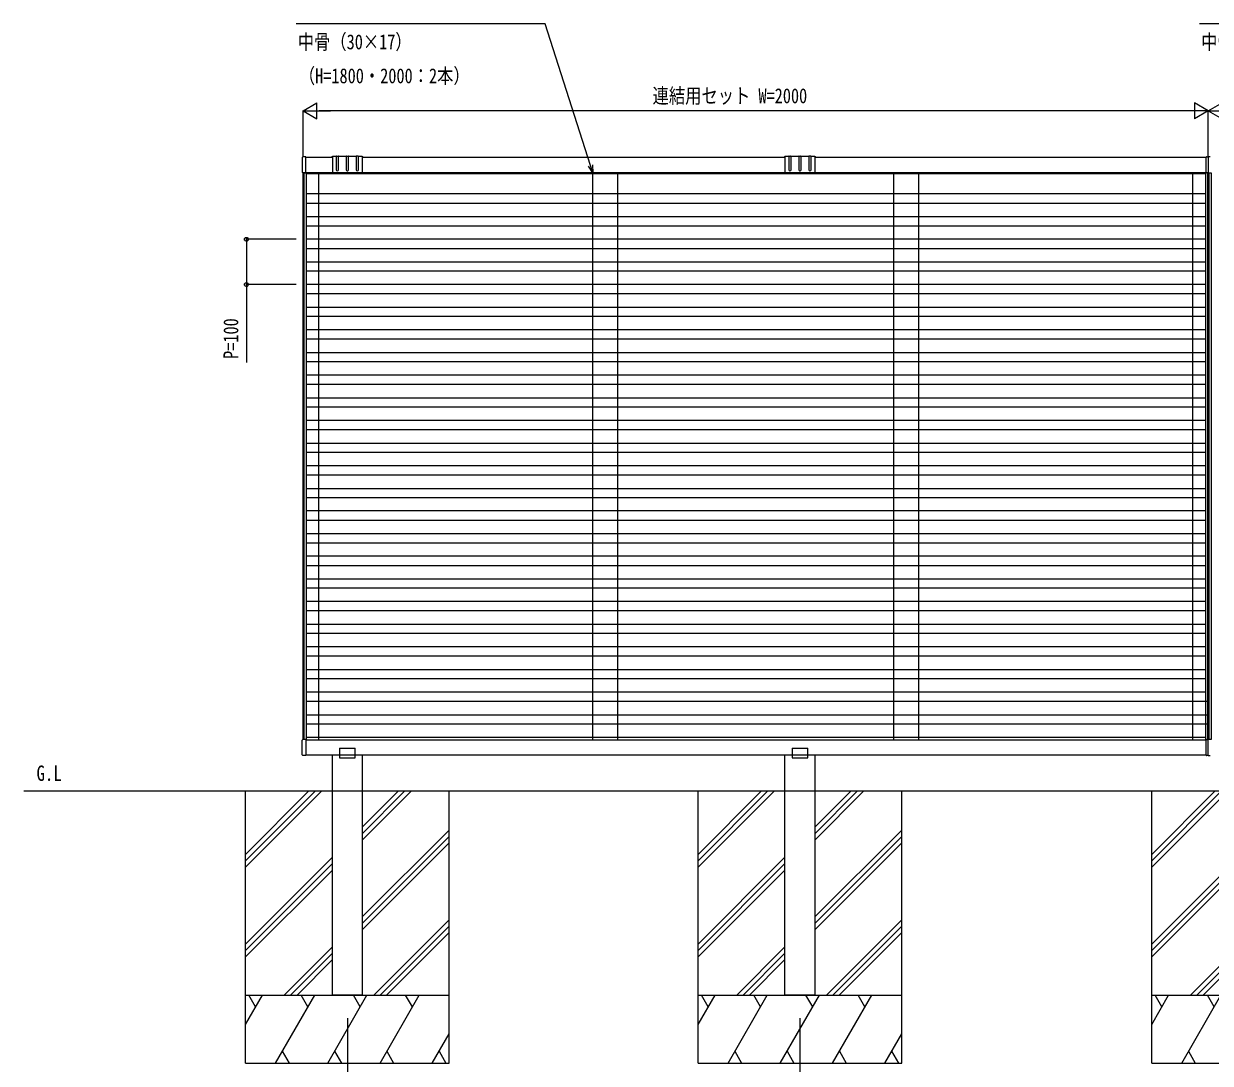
# Model space of a CAD drawing. Units: millimetres, scale not verified. Extents: x -4209 to 4205, y -2974 to 2970.
# Drawn here: x -2569 to 53, y -940 to 1356 of the extents above; entities that cross this region are included whole.
import ezdxf
from ezdxf.enums import TextEntityAlignment as Align

# ---------------------------------------------------------------- set-up
doc = ezdxf.new("R2010")
doc.units = ezdxf.units.MM
doc.header["$LTSCALE"] = 16
for name, color, linetype in [('0-2_USER1', 3, 'Continuous'), ('0-3_YKK_A1', 4, 'Continuous'), ('0-4_YKK_D', 6, 'Continuous')]:
    doc.layers.add(name, color=color, linetype=linetype)
doc.styles.add('ＭＳ ゴシック', font='')
doc.styles.get('ＭＳ ゴシック').set_extended_font_data('MS Gothic')

msp = doc.modelspace()

# ---------------------------------------------------------------- linework, layer by layer
at = {"layer": '0-3_YKK_A1'}
for p, q in [((-1953.11, 1060.42), (-1953.11, 1027.78)), ((-1945.43, 1061.83), (-1952.17, 1061.41)), ((-1945.11, 1060.65), (-1886.51, 1060.65)), ((-1878.01, 1062.15), (-1886.51, 1062.15)), ((-1886.51, 1062.15), (-1886.51, 1028.13)), ((-1878.01, 1062.15), (-1878.01, 1033.15)), ((-1877.01, 1063.15), (-1874.01, 1063.15)), ((-1856.01, 1062.15), (-1873.01, 1062.15)), ((-1873.01, 1033.15), (-1873.01, 1062.15)), ((-1856.01, 1062.15), (-1856.01, 1033.15)), ((-1855.01, 1063.15), (-1852.01, 1063.15)), ((-1834.01, 1062.15), (-1851.01, 1062.15)), ((-1851.01, 1033.15), (-1851.01, 1062.15)), ((-1834.01, 1062.15), (-1834.01, 1033.15)), ((-1830.01, 1063.15), (-1833.01, 1063.15)), ((-1820.51, 1062.15), (-1829.01, 1062.15)), ((-1829.01, 1033.15), (-1829.01, 1062.15)), ((-1820.51, 1062.15), (-1820.51, 1028.13)), ((-1820.51, 1060.65), (-886.51, 1060.65)), ((-878.01, 1062.15), (-886.51, 1062.15)), ((-886.51, 1062.15), (-886.51, 1028.13)), ((-878.01, 1062.15), (-878.01, 1033.15)), ((-877.01, 1063.15), (-874.01, 1063.15)), ((-856.01, 1062.15), (-873.01, 1062.15)), ((-873.01, 1033.15), (-873.01, 1062.15)), ((-856.01, 1062.15), (-856.01, 1033.15)), ((-855.01, 1063.15), (-852.01, 1063.15)), ((-834.01, 1062.15), (-851.01, 1062.15)), ((-851.01, 1033.15), (-851.01, 1062.15)), ((-834.01, 1062.15), (-834.01, 1033.15)), ((-830.01, 1063.15), (-833.01, 1063.15)), ((-820.51, 1062.15), (-829.01, 1062.15)), ((-829.01, 1033.15), (-829.01, 1062.15)), ((-820.51, 1062.15), (-820.51, 1028.13)), ((-820.51, 1060.65), (44.39, 1060.65)), ((44.39, 1060.58), (44.39, 1061.38)), ((44.39, 1027.35), (44.39, 1060.58)), ((44.58, 1061.58), (48.89, 1061.85)), ((53.2, 1061.58), (48.89, 1061.85)), ((48.89, 1061.85), (48.89, 1026.35)), ((-1945.43, 1026.37), (-1952.17, 1026.78)), ((-1951.61, 1026.15), (-1944.61, 1026.15)), ((-1951.61, 1026.15), (-1951.61, -224.85)), ((-1949.61, 1026.15), (-1949.61, -224.85)), ((-1947.61, 1026.33), (-1947.61, 1026.15)), ((44.39, 1026.65), (-1945.11, 1026.65)), ((44.39, 1026.65), (-1945.11, 1026.65)), ((42.39, 1024.65), (-1944.61, 1024.65)), ((-1944.61, 1024.65), (42.39, 1024.65)), ((-1916.61, -225.35), (-1916.61, 1026.65)), ((-1885.51, 1027.13), (-1853.97, 1027.13)), ((-1853.05, 1027.13), (-1821.51, 1027.13)), ((-1311.11, -225.35), (-1311.11, 1026.65)), ((-1256.11, -225.35), (-1256.11, 1026.65)), ((-885.51, 1027.13), (-853.97, 1027.13)), ((-853.05, 1027.13), (-821.51, 1027.13)), ((-646.11, -225.35), (-646.11, 1026.65)), ((-591.11, -225.35), (-591.11, 1026.65)), ((14.39, -225.35), (14.39, 1026.65)), ((49.39, 1026.15), (42.39, 1026.15)), ((44.39, 1026.55), (44.39, 1027.35)), ((48.89, 1026.35), (44.95, 1026.35)), ((45.39, 1026.16), (45.39, 1026.15)), ((47.39, 1026.15), (47.39, -224.85)), ((48.39, 1026.15), (55.39, 1026.15)), ((48.39, 1026.15), (48.39, -224.85)), ((48.89, 1026.35), (52.83, 1026.35)), ((49.39, 1026.15), (49.39, -224.85)), ((50.39, 1026.15), (50.39, -224.85)), ((52.39, 1026.16), (52.39, 1026.15)), ((42.39, 979.65), (-1944.61, 979.65)), ((42.39, 979.65), (-1944.61, 979.65)), ((-1944.61, 959.64), (42.39, 959.64)), ((-1944.61, 929.65), (42.39, 929.65)), ((-1944.61, 909.64), (42.39, 909.64)), ((42.39, 879.65), (-1944.61, 879.65)), ((-1944.61, 859.64), (42.39, 859.64)), ((-1944.61, 829.65), (42.39, 829.65)), ((-1944.61, 809.64), (42.39, 809.64)), ((42.39, 779.65), (-1944.61, 779.65)), ((-1944.61, 759.64), (42.39, 759.64)), ((-1944.61, 729.65), (42.39, 729.65)), ((-1944.61, 709.64), (42.39, 709.64)), ((42.39, 679.65), (-1944.61, 679.65)), ((-1944.61, 659.64), (42.39, 659.64)), ((-1944.61, 629.65), (42.39, 629.65)), ((-1944.61, 609.64), (42.39, 609.64)), ((42.39, 579.65), (-1944.61, 579.65)), ((-1944.61, 559.64), (42.39, 559.64)), ((-1944.61, 529.65), (42.39, 529.65)), ((-1944.61, 509.64), (42.39, 509.64)), ((42.39, 479.65), (-1944.61, 479.65)), ((-1944.61, 459.64), (42.39, 459.64)), ((-1944.61, 429.65), (42.39, 429.65)), ((-1944.61, 409.64), (42.39, 409.64)), ((42.39, 379.65), (-1944.61, 379.65)), ((-1944.61, 359.64), (42.39, 359.64)), ((-1944.61, 329.65), (42.39, 329.65)), ((-1944.61, 309.64), (42.39, 309.64)), ((42.39, 279.65), (-1944.61, 279.65)), ((-1944.61, 259.64), (42.39, 259.64)), ((-1944.61, 229.65), (42.39, 229.65)), ((-1944.61, 209.64), (42.39, 209.64)), ((42.39, 179.65), (-1944.61, 179.65)), ((-1944.61, 159.64), (42.39, 159.64)), ((-1944.61, 129.65), (42.39, 129.65)), ((-1944.61, 109.64), (42.39, 109.64)), ((42.39, 79.65), (-1944.61, 79.65)), ((-1944.61, 59.64), (42.39, 59.64)), ((-1944.61, 29.65), (42.39, 29.65)), ((-1944.61, 9.64), (42.39, 9.64)), ((42.39, -20.35), (-1944.61, -20.35)), ((-1944.61, -40.36), (42.39, -40.36)), ((-1944.61, -70.35), (42.39, -70.35)), ((-1944.61, -90.36), (42.39, -90.36)), ((42.39, -120.35), (-1944.61, -120.35)), ((-1944.61, -140.36), (42.39, -140.36)), ((44.39, -140.36), (45.39, -140.36)), ((-1944.61, -170.35), (42.39, -170.35)), ((44.39, -170.35), (45.39, -170.35)), ((-1944.61, -190.36), (42.39, -190.36)), ((44.39, -190.36), (45.39, -190.36)), ((-1953.09, -258.95), (-1953.09, -226.31)), ((-1945.41, -224.9), (-1952.15, -225.31)), ((-1945.09, -225.2), (-1945.09, -225.88)), ((-1945.09, -225.35), (44.41, -225.35)), ((42.39, -220.35), (-1944.61, -220.35)), ((44.41, -225.86), (44.41, -225.07)), ((44.41, -259.1), (44.41, -225.86)), ((44.97, -224.86), (48.91, -224.86)), ((48.91, -224.86), (48.91, -225.86)), ((52.85, -224.86), (48.91, -224.86)), ((48.91, -259.37), (48.91, -225.86)), ((-1945.41, -260.36), (-1952.15, -259.95)), ((44.41, -259.35), (-1945.09, -259.35)), ((-1870.81, -244.35), (-1836.21, -244.35)), ((-1870.81, -244.35), (-1870.81, -265.35)), ((-1836.21, -265.35), (-1836.21, -244.35)), ((-870.81, -244.35), (-836.21, -244.35)), ((-870.81, -244.35), (-870.81, -265.35)), ((-836.21, -265.35), (-836.21, -244.35)), ((44.41, -259.9), (44.41, -259.1)), ((48.91, -260.36), (44.59, -260.1)), ((-1870.81, -265.35), (-1836.21, -265.35)), ((-870.81, -265.35), (-836.21, -265.35)), ((-2078.51, -939.35), (-2078.51, -339.35)), ((-2078.51, -507.12), (-1910.75, -339.35)), ((-2078.51, -492.97), (-1924.89, -339.35)), ((-2078.51, -478.83), (-1939.03, -339.35)), ((-1820.51, -432.97), (-1726.9, -339.35)), ((-1820.51, -447.11), (-1712.76, -339.35)), ((-1820.51, -418.82), (-1741.04, -339.35)), ((-1628.51, -939.35), (-1628.51, -339.35)), ((-1078.51, -939.35), (-1078.51, -339.35)), ((-1078.51, -507.12), (-910.75, -339.35)), ((-1078.51, -492.97), (-924.89, -339.35)), ((-1078.51, -478.83), (-939.03, -339.35)), ((-820.51, -432.97), (-726.9, -339.35)), ((-820.51, -447.11), (-712.76, -339.35)), ((-820.51, -418.82), (-741.04, -339.35)), ((-628.51, -939.35), (-628.51, -339.35)), ((-76.11, -939.35), (-76.11, -339.35)), ((-76.11, -507.12), (91.65, -339.35)), ((-76.11, -492.97), (77.51, -339.35)), ((-76.11, -478.83), (63.37, -339.35)), ((-1820.51, -616.81), (-1628.51, -424.81)), ((-1820.51, -630.95), (-1628.51, -438.96)), ((-820.51, -616.81), (-628.51, -424.81)), ((-820.51, -630.95), (-628.51, -438.96)), ((-1820.51, -645.1), (-1628.51, -453.1)), ((-820.51, -645.1), (-628.51, -453.1)), ((-2078.51, -676.82), (-1886.51, -484.82)), ((-1078.51, -676.82), (-886.51, -484.82)), ((-76.11, -676.82), (115.89, -484.82)), ((-2078.51, -690.96), (-1886.51, -498.96)), ((-2078.51, -705.11), (-1886.51, -513.11)), ((-1078.51, -690.96), (-886.51, -498.96)), ((-1078.51, -705.11), (-886.51, -513.11)), ((-76.11, -690.96), (115.89, -498.96)), ((-76.11, -705.11), (115.89, -513.11)), ((-1795.06, -789.35), (-1628.51, -622.8)), ((-795.06, -789.35), (-628.51, -622.8)), ((-1780.92, -789.35), (-1628.51, -636.94)), ((-1766.78, -789.35), (-1628.51, -651.09)), ((-780.92, -789.35), (-628.51, -636.94)), ((-766.78, -789.35), (-628.51, -651.09)), ((-1993.06, -789.35), (-1886.51, -682.81)), ((-1978.91, -789.35), (-1886.51, -696.95)), ((-993.06, -789.35), (-886.51, -682.81)), ((-978.91, -789.35), (-886.51, -696.95)), ((9.34, -789.35), (115.89, -682.81)), ((23.49, -789.35), (115.89, -696.95)), ((-1964.77, -789.35), (-1886.51, -711.1)), ((-964.77, -789.35), (-886.51, -711.1)), ((37.63, -789.35), (115.89, -711.1)), ((-2078.51, -789.35), (-1628.51, -789.35)), ((-2078.51, -854.07), (-2041.15, -789.35)), ((-2056.15, -815.34), (-2071.15, -789.35)), ((-2012.28, -939.35), (-1925.68, -789.35)), ((-1940.68, -815.34), (-1955.68, -789.35)), ((-1896.81, -939.35), (-1810.21, -789.35)), ((-1825.21, -815.34), (-1840.21, -789.35)), ((-1781.34, -939.35), (-1694.74, -789.35)), ((-1709.74, -815.34), (-1724.74, -789.35)), ((-1078.51, -789.35), (-628.51, -789.35)), ((-1078.51, -854.07), (-1041.15, -789.35)), ((-1056.15, -815.34), (-1071.15, -789.35)), ((-1012.28, -939.35), (-925.68, -789.35)), ((-940.68, -815.34), (-955.68, -789.35)), ((-896.81, -939.35), (-810.21, -789.35)), ((-825.21, -815.34), (-840.21, -789.35)), ((-781.34, -939.35), (-694.74, -789.35)), ((-709.74, -815.34), (-724.74, -789.35)), ((-76.11, -789.35), (373.89, -789.35)), ((-76.11, -854.07), (-38.75, -789.35)), ((-53.75, -815.34), (-68.75, -789.35)), ((-9.88, -939.35), (76.72, -789.35)), ((61.72, -815.34), (46.72, -789.35)), ((-1665.87, -939.35), (-1628.51, -874.65)), ((-665.87, -939.35), (-628.51, -874.65)), ((-1997.28, -913.37), (-1982.29, -939.35)), ((-1881.81, -913.37), (-1866.82, -939.35)), ((-1766.34, -913.37), (-1751.34, -939.35)), ((-1650.87, -913.37), (-1635.87, -939.35)), ((-997.28, -913.37), (-982.29, -939.35)), ((-881.81, -913.37), (-866.82, -939.35)), ((-766.34, -913.37), (-751.34, -939.35)), ((-650.87, -913.37), (-635.87, -939.35)), ((5.12, -913.37), (20.11, -939.35)), ((-2078.51, -939.35), (-1628.51, -939.35)), ((-1078.51, -939.35), (-628.51, -939.35)), ((-76.11, -939.35), (373.89, -939.35))]:
    msp.add_line(p, q, dxfattribs=at)
for points in [[(-1945.11, 1026.66), (-1945.11, 1027.35), (-1945.11, 1060.85), (-1945.11, 1061.53)], [(-1944.61, 1026.15), (-1944.61, -224.85), (-1951.61, -224.85)], [(42.39, 1026.15), (42.39, -224.85), (49.39, -224.85)], [(55.39, 1026.15), (55.39, -224.85), (48.39, -224.85)], [(-1945.09, -225.88), (-1945.09, -259.38), (-1945.09, -260.06)], [(-1820.51, -259.35), (-1820.51, -339.35), (-1886.51, -339.35), (-1886.51, -259.35)], [(-820.51, -259.35), (-820.51, -339.35), (-886.51, -339.35), (-886.51, -259.35)], [(48.91, -259.37), (48.91, -260.36), (53.22, -260.1)], [(181.89, -339.35), (-1818.11, -339.35), (-2568.61, -339.35)], [(-1820.51, -339.35), (-1820.51, -789.35), (-1886.51, -789.35), (-1886.51, -339.35)], [(-820.51, -339.35), (-820.51, -789.35), (-886.51, -789.35), (-886.51, -339.35)]]:
    msp.add_lwpolyline(points, dxfattribs=at)
for centre, radius, start, end in [((-1952.11, 1060.42), 1, 93.5, 180), ((-1945.41, 1061.53), 0.3, 0, 93.5), ((-1886.51, 1060.15), 2, 90, 165.52157), ((-1877.01, 1062.15), 1, 90, 180), ((-1874.01, 1062.15), 1, 0, 90), ((-1855.01, 1062.15), 1, 90, 180), ((-1852.01, 1062.15), 1, 0, 90), ((-1833.01, 1062.15), 1, 90, 180), ((-1830.01, 1062.15), 1, 0, 90), ((-1820.51, 1060.15), 2, 14.47843, 90), ((-886.51, 1060.15), 2, 90, 165.52157), ((-877.01, 1062.15), 1, 90, 180), ((-874.01, 1062.15), 1, 0, 90), ((-855.01, 1062.15), 1, 90, 180), ((-852.01, 1062.15), 1, 0, 90), ((-833.01, 1062.15), 1, 90, 180), ((-830.01, 1062.15), 1, 0, 90), ((-820.51, 1060.15), 2, 14.47843, 90), ((44.59, 1061.38), 0.2, 93.5, 180), ((-1952.11, 1027.78), 1, 180, 266.5), ((-1945.41, 1026.66), 0.3, 266.5, 0), ((-1885.51, 1028.13), 1, 180, 270), ((-1875.51, 1033.15), 2.5, 180, 0), ((-1853.51, 1033.15), 2.5, 180, 0), ((-1853.51, 1026.93), 0.5, 23.57818, 156.42182), ((-1831.51, 1033.15), 2.5, 180, 0), ((-1821.51, 1028.13), 1, 270, 0), ((-885.51, 1028.13), 1, 180, 270), ((-875.51, 1033.15), 2.5, 180, 0), ((-853.51, 1033.15), 2.5, 180, 0), ((-853.51, 1026.93), 0.5, 23.57818, 156.42182), ((-831.51, 1033.15), 2.5, 180, 0), ((-821.51, 1028.13), 1, 270, 0), ((44.59, 1026.55), 0.202, 179.93968, 269.38321), ((53.19, 1026.55), 0.202, 270.61679, 0.06032), ((-1952.09, -226.31), 1, 93.5, 180), ((-1945.39, -225.2), 0.3, 0, 93.5), ((44.61, -225.07), 0.201, 90.5808, 180.09631), ((-1952.09, -258.95), 1, 180, 266.5), ((-1945.39, -260.06), 0.3, 266.5, 0), ((44.61, -259.9), 0.2, 180, 266.5)]:
    msp.add_arc(centre, radius, start, end, dxfattribs=at)
for centre, start_param, end_param in [((44.95, 1027.35), 4.6587856, 4.712389), ((52.83, 1027.35), 4.712389, 4.7659923), ((44.97, -225.86), 1.5707963, 1.6243997), ((52.85, -225.86), 1.517193, 1.5707963)]:
    msp.add_ellipse(centre, major_axis=(6.74, 0), ratio=0.148374, start_param=start_param, end_param=end_param, dxfattribs=at)
at = {"layer": '0-4_YKK_D'}
for p, q in [((-1951.11, 1163.15), (-1920.8, 1180.65)), ((-1920.8, 1145.65), (-1920.8, 1180.65)), ((48.89, 1163.15), (18.58, 1180.65)), ((18.58, 1180.65), (18.58, 1145.65)), ((48.89, 1163.15), (79.2, 1180.65)), ((-1951.11, 1062.15), (-1951.11, 1164.15)), ((-1951.11, 1163.15), (-1920.8, 1145.65)), ((-1951.11, 1163.15), (-1890.49, 1163.15)), ((13.89, 1163.15), (-1916.11, 1163.15)), ((48.89, 1163.15), (-11.73, 1163.15)), ((48.89, 1163.15), (18.58, 1145.65)), ((48.89, 1062.15), (48.89, 1164.15)), ((48.89, 1062.15), (48.89, 1164.15)), ((48.89, 1163.15), (79.2, 1145.65)), ((48.89, 1163.15), (109.51, 1163.15)), ((-1966.61, 879.65), (-2077.61, 879.65)), ((-1966.61, 779.65), (-2077.61, 779.65)), ((-1853.51, -840.35), (-1853.51, -1040.35)), ((-853.51, -840.35), (-853.51, -1040.35))]:
    msp.add_line(p, q, dxfattribs=at)
for points in [[(-1311.11, 1026.65), (-1316.29, 1042.84), (-1416.31, 1355.59), (-1966.31, 1355.59)], [(684.89, 1026.65), (679.71, 1042.84), (579.68, 1355.59), (29.68, 1355.59)], [(-1311.95, 1044.23), (-1311.11, 1026.65), (-1320.63, 1041.45)], [(-2076.61, 879.65), (-2076.61, 779.65), (-2076.61, 607.45)]]:
    msp.add_lwpolyline(points, dxfattribs=at)
for centre in [(-2076.61, 879.65), (-2076.61, 779.65)]:
    msp.add_circle(centre, 4.25, dxfattribs=at)

# ---------------------------------------------------------------- texts
at = {"layer": '0-2_USER1', "style": 'ＭＳ ゴシック', "width": 0.8}
msp.add_text('G.L', height=33.99, dxfattribs=at).set_placement((-2540.29, -326.52), align=Align.BOTTOM_LEFT)
at = {"layer": '0-4_YKK_D', "style": 'ＭＳ ゴシック', "width": 0.8}
for s, p in [('中骨（30×17）', (-1963.09, 1289.26)), ('中骨（30×17）', (32.91, 1289.26)), ('（H=1800・2000：2本）', (-1960.69, 1214.26)), ('連結用セット W=2000', (-1179.11, 1170.15))]:
    msp.add_text(s, height=32.99, dxfattribs=at).set_placement(p, align=Align.BOTTOM_LEFT)
msp.add_text('P=100', height=32.99, rotation=90, dxfattribs=at).set_placement((-2084.61, 615.45), align=Align.BOTTOM_LEFT)

doc.saveas('drawing.dxf')
